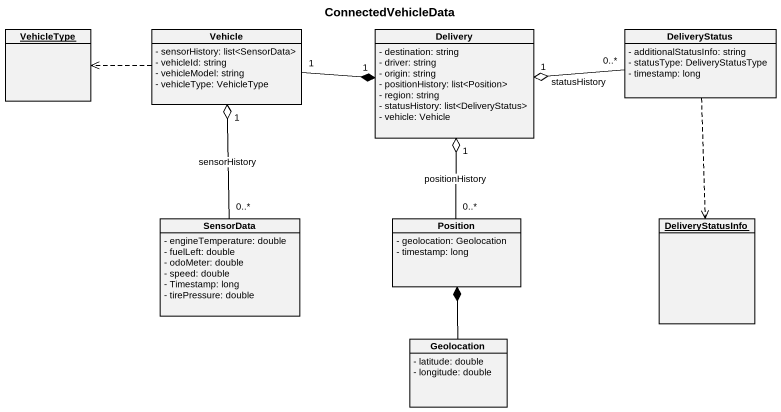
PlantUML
@startuml
title ConnectedVehicleData
hide circle
hide empty members
skinparam classAttributeIconSize 0
object VehicleType
class Vehicle {
  - sensorHistory: list<SensorData>
  - vehicleId: string
  - vehicleModel: string
  - vehicleType: VehicleType
}
class Delivery {
  - destination: string
  - driver: string
  - origin: string
  - positionHistory: list<Position>
  - region: string
  - statusHistory: list<DeliveryStatus>
  - vehicle: Vehicle
}
class DeliveryStatus {
  - additionalStatusInfo: string
  - statusType: DeliveryStatusType
  - timestamp: long
}
class SensorData {
  - engineTemperature: double
  - fuelLeft: double
  - odoMeter: double
  - speed: double
  - Timestamp: long
  - tirePressure: double
}
class Position {
  - geolocation: Geolocation
  - timestamp: long
}
object DeliveryStatusInfo
class Geolocation {
  - latitude: double
  - longitude: double
}
Vehicle .left.> VehicleType
Vehicle "1" -right-* "1" Delivery
DeliveryStatus "0..*" -left-o "1" Delivery : statusHistory
DeliveryStatus ..> DeliveryStatusInfo
SensorData "0..*" -up-o "1" Vehicle : sensorHistory
Position "0..*" -up-o "1" Delivery : positionHistory
Geolocation -up-* Position
@enduml
